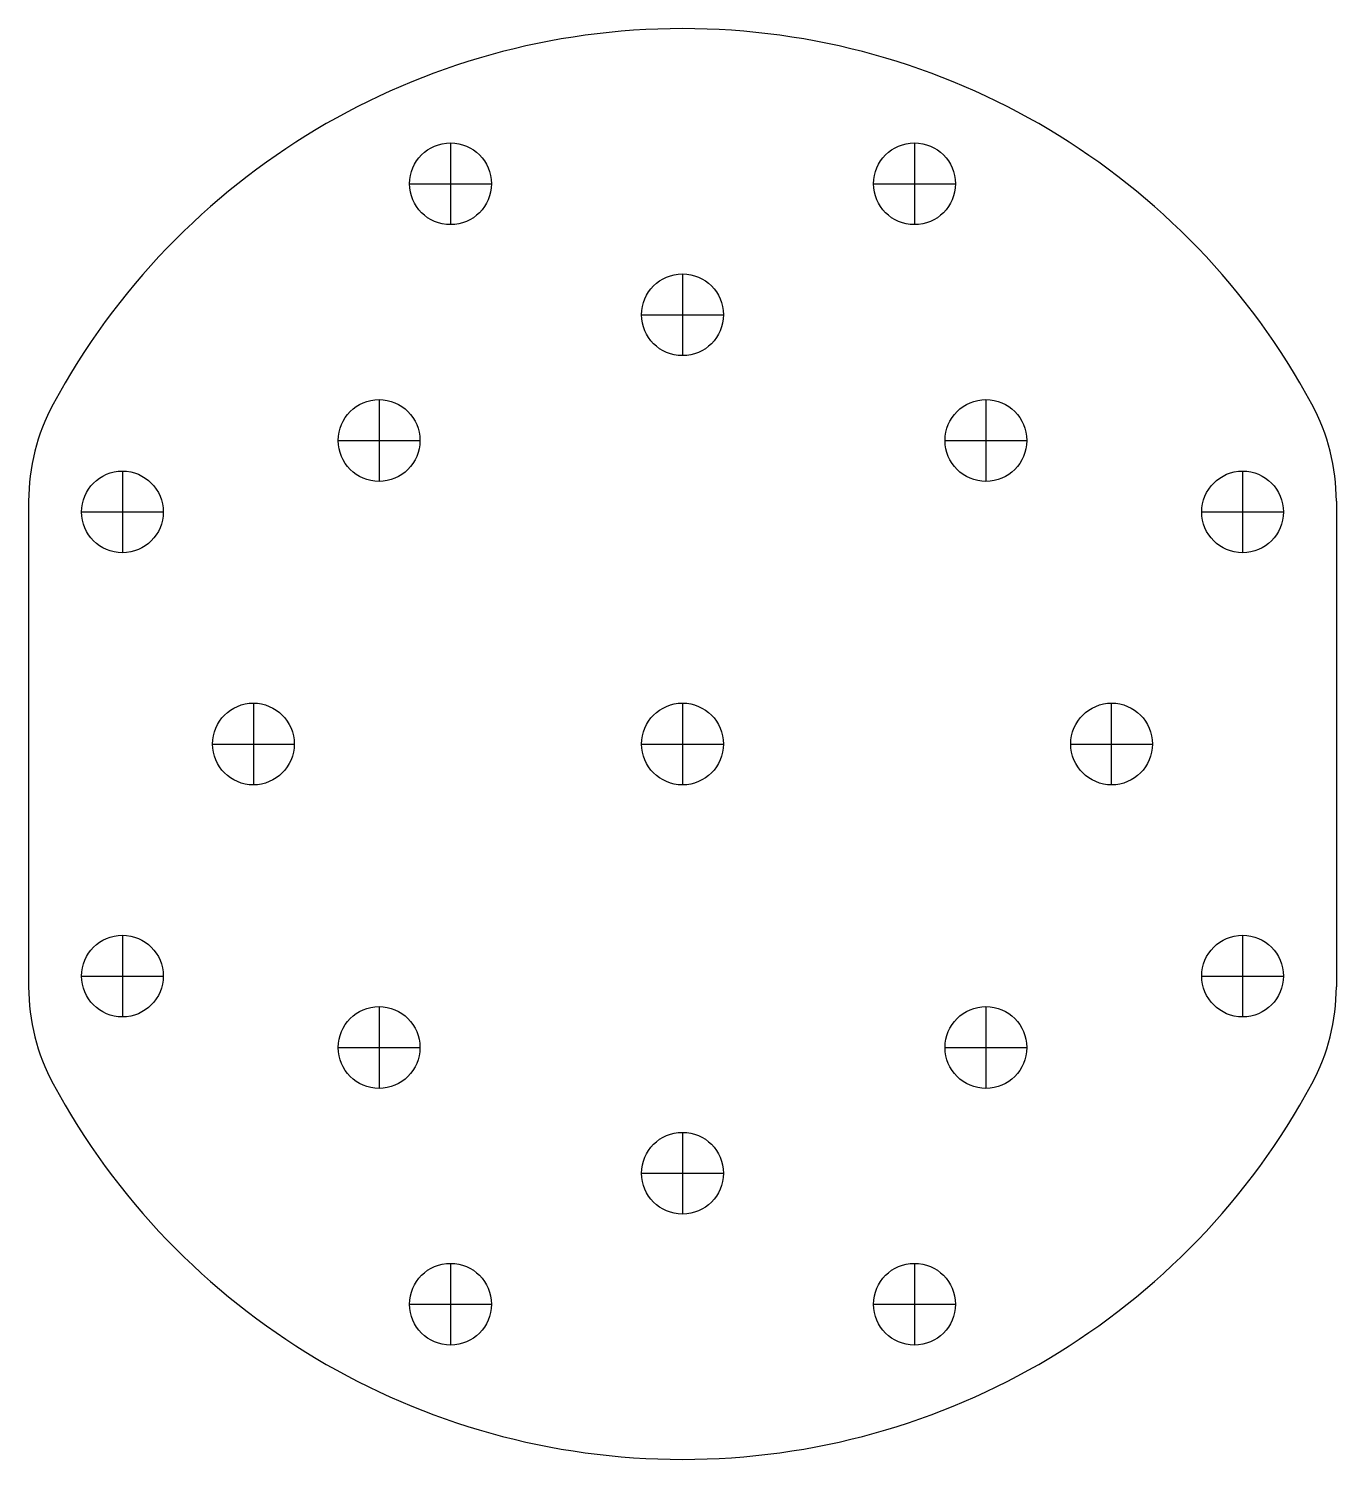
# Model space of a CAD drawing. Extents: x -48 to 48, y -52 to 52.
import ezdxf

# ---------------------------------------------------------------- set-up
doc = ezdxf.new("R2010")
doc.units = 0
doc.layers.add('Sketch', color=7, linetype='CONTINUOUS')

msp = doc.modelspace()

# ---------------------------------------------------------------- linework, layer by layer
at = {"layer": 'Sketch'}
for p, q in [((-17.0294, 44.1126), (-17.0294, 38.1126)), ((17.0294, 44.1126), (17.0294, 38.1126)), ((-20.0294, 41.1126), (-14.0294, 41.1126)), ((14.0294, 41.1126), (20.0294, 41.1126)), ((0, 34.5), (0, 28.5)), ((-3, 31.5), (3, 31.5)), ((-22.2739, 25.2739), (-22.2739, 19.2739)), ((22.2739, 25.2739), (22.2739, 19.2739)), ((-25.2739, 22.2739), (-19.2739, 22.2739)), ((19.2739, 22.2739), (25.2739, 22.2739)), ((-41.1126, 20.0294), (-41.1126, 14.0294)), ((41.1126, 20.0294), (41.1126, 14.0294)), ((-48, 17.8115), (-48, -17.8115)), ((-44.1126, 17.0294), (-38.1126, 17.0294)), ((38.1126, 17.0294), (44.1126, 17.0294)), ((48, 17.8115), (48, -17.8115)), ((-31.5, 3), (-31.5, -3)), ((0, 3), (0, -3)), ((31.5, -3), (31.5, 3)), ((-34.5, 0), (-28.5, 0)), ((-3, 0), (3, 0)), ((28.5, 0), (34.5, 0)), ((-41.1126, -14.0294), (-41.1126, -20.0294)), ((41.1126, -14.0294), (41.1126, -20.0294)), ((-44.1126, -17.0294), (-38.1126, -17.0294)), ((38.1126, -17.0294), (44.1126, -17.0294)), ((-22.2739, -19.2739), (-22.2739, -25.2739)), ((22.2739, -19.2739), (22.2739, -25.2739)), ((-25.2739, -22.2739), (-19.2739, -22.2739)), ((19.2739, -22.2739), (25.2739, -22.2739)), ((0, -28.5), (0, -34.5)), ((-3, -31.5), (3, -31.5)), ((-17.0294, -38.1126), (-17.0294, -44.1126)), ((17.0294, -38.1126), (17.0294, -44.1126)), ((-20.0294, -41.1126), (-14.0294, -41.1126)), ((14.0294, -41.1126), (20.0294, -41.1126))]:
    msp.add_line(p, q, dxfattribs=at)
for centre in [(-17.0294, 41.1126), (17.0294, 41.1126), (0, 31.5), (-22.2739, 22.2739), (22.2739, 22.2739), (-41.1126, 17.0294), (41.1126, 17.0294), (-31.5, 0), (0, 0), (31.5, 0), (-41.1126, -17.0294), (41.1126, -17.0294), (-22.2739, -22.2739), (22.2739, -22.2739), (0, -31.5), (-17.0294, -41.1126), (17.0294, -41.1126)]:
    msp.add_circle(centre, 3, dxfattribs=at)
for centre, radius, start, end in [((0, 0), 52.5, 28.3576, 151.642), ((-33, 17.8115), 15, 151.642, -180), ((33, 17.8115), 15, 0, 28.3576), ((-33, -17.8115), 15, -180, -151.642), ((33, -17.8115), 15, -28.3576, 0), ((0, 0), 52.5, -151.642, -28.3576)]:
    msp.add_arc(centre, radius, start, end, dxfattribs=at)

doc.saveas('drawing.dxf')
